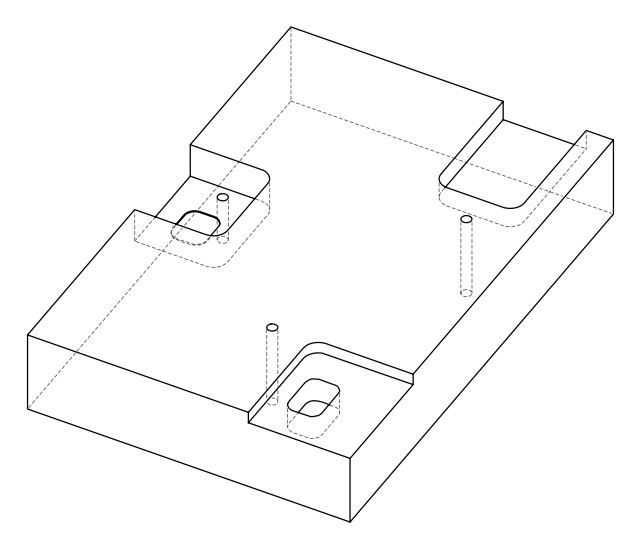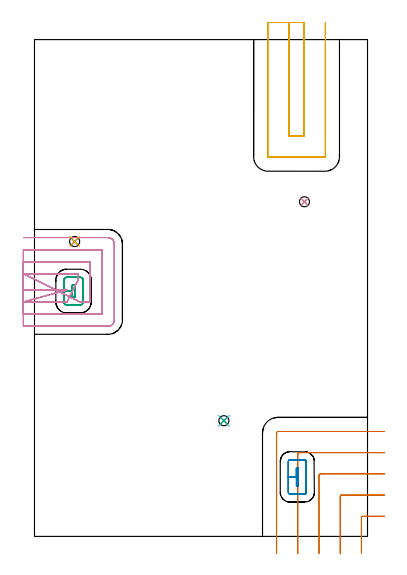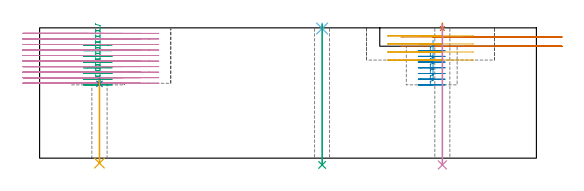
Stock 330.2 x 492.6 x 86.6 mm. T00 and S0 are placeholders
(PLAN: 11 operations, 5 tool changes, 39.3 min)
(1 MILL_CORNER_NOTCH_RECTANGULAR | CORNER_NOTCH_RECTANGULAR | UGT0201_006 | Follow Part, ap 7, ae 75% | 3.12 min | 149250 mm3)
(2 MILL_RECTANGULAR_POCKET | POCKET_RECTANGULAR_STRAIGHT | NXT0201_012 | Follow Part, ap 4, ae 75% | 2.84 min | 41353 mm3)
(3 MILL_RECTANGULAR_POCKET_1 | POCKET_RECTANGULAR_STRAIGHT_1 | NXT0201_012 | Follow Part, ap 4, ae 75% | 3.57 min | 53739 mm3)
(4 MILL_SLOT | SLOT_PARTIAL_RECTANGULAR | NXT0201_012 | Follow Part, ap 4, ae 75% | 23.44 min | 278011 mm3)
(5 MILL_SLOT_1 | SLOT_PARTIAL_RECTANGULAR_1 | UGT0201_006 | Follow Part, ap 7, ae 75% | 5.2 min | 235805 mm3)
(6 SPOT_DRILL | STEP1HOLE | NXT0321_9005460120000 | 0.03 min | 10 mm3)
(7 SPOT_DRILL_1 | STEP1HOLE_1 | NXT0321_9005460120000 | 0.03 min | 5 mm3)
(8 SPOT_DRILL_2 | STEP1HOLE_2 | NXT0321_9005460120000 | 0.04 min | 24 mm3)
(9 DRILL_THROUGH_HOLE_INTO_CENTER | STEP1HOLE | UGT0301_495 | 0.37 min | 6776 mm3)
(10 DRILL_THROUGH_HOLE_INTO_CENTER_1 | STEP1HOLE_1 | UGT0301_495 | 0.37 min | 6761 mm3)
(11 DRILL_THROUGH_HOLE_INTO_CENTER_2 | STEP1HOLE_2 | NXT0301_072 | 0.23 min | 3938 mm3)
(TOOL UGT0201_006 | End Mill 28 mm | D28 FL25 Z2)
(TOOL NXT0201_012 | ENDMILL 16mm [2P460-1600-NA 1630] | D16 FL38 Z6)
(TOOL NXT0321_9005460120000 | NC Spot Drill, 142deg, 12mm, Carbide, Uncoated | D12 PA142 FL30 Z2)
(TOOL UGT0301_495 | Carbide Drill 10.0 mm | D10 PA118 FL90.5 Z2)
(TOOL NXT0301_072 | Carbide Drill 10.1mm [860.1-1010-051A1-MM 2214] | D10.1 PA140 FL71 Z2)
(OP 1 MILL_CORNER_NOTCH_RECTANGULAR)
G17 G21 G94 G90
T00 M6
G54
G17 G0 G90 X347.2 Y20. S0 M3
G43 Z96.6 H0
Z80.5
G94 G1 X344.2 F250.
X325.492 F500.
G3 X324.1 Y18.608 R1.4
G1 Y-14.
Y-17. F250.
G0 Z96.6
X347.2 Y41.
Z80.5
G1 X344.2
X304.493 F500.
G3 X303.1 Y39.607 R1.4
G1 Y-14.
Y-17. F250.
G0 Z96.6
X347.2 Y62.
Z80.5
G1 X344.2
X283.493 F500.
G3 X282.1 Y60.607 R1.4
G1 Y-14.
Y-17. F250.
G0 Z96.6
X347.2 Y83.
Z80.5
G1 X344.2
X262.494 F500.
G3 X261.1 Y81.606 R1.4
G1 Y-14.
Y-17. F250.
G0 Z96.6
X347.2 Y104.
Z80.5
G1 X344.2
X241.494 F500.
G3 X240.1 Y102.606 R1.4
G1 Y-14.
Y-17. F250.
G0 Z96.6
X347.2 Y20.
Z74.4
G1 X344.2
X325.492 F500.
G3 X324.1 Y18.608 R1.4
G1 Y-14.
Y-17. F250.
G0 Z96.6
X347.2 Y41.
Z74.4
G1 X344.2
X304.493 F500.
G3 X303.1 Y39.607 R1.4
G1 Y-14.
Y-17. F250.
G0 Z96.6
X347.2 Y62.
Z74.4
G1 X344.2
X283.493 F500.
G3 X282.1 Y60.607 R1.4
G1 Y-14.
Y-17. F250.
G0 Z96.6
X347.2 Y83.
Z74.4
G1 X344.2
X262.494 F500.
G3 X261.1 Y81.606 R1.4
G1 Y-14.
Y-17. F250.
G0 Z96.6
X347.2 Y104.
Z74.4
G1 X344.2
X241.494 F500.
G3 X240.1 Y102.606 R1.4
G1 Y-14.
Y-17. F250.
G0 Z96.6
M5
M2
(OP 2 MILL_RECTANGULAR_POCKET)
G17 G21 G94 G90
T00 M6
G54
G17 G0 G90 X261.5 Y53.459 S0 M3
G43 Z96.6 H1
Z78.23
G94 G1 Y68. Z74.334 F250.
X259.7 Z73.851
Y59. Z71.44
Y50. F500.
X261.5
Y68.
X259.7
Y59.
X251.7
Y43.7
G3 X253.4 Y42. R1.7
G1 X267.8
G3 X269.5 Y43.7 R1.7
G1 Y74.3
G3 X267.8 Y76. R1.7
G1 X253.4
G3 X251.7 Y74.3 R1.7
G1 Y59.
Y58.
G0 X261.5 Y53.459 Z74.44
G1 Y68. Z70.544 F250.
X259.7 Z70.061
Y59. Z67.65
Y50. F500.
X261.5
Y68.
X259.7
Y59.
X251.7
Y43.7
G3 X253.4 Y42. R1.7
G1 X267.8
G3 X269.5 Y43.7 R1.7
G1 Y74.3
G3 X267.8 Y76. R1.7
G1 X253.4
G3 X251.7 Y74.3 R1.7
G1 Y59.
Y58.
G0 X261.5 Y53.459 Z70.65
G1 Y68. Z66.754 F250.
X259.7 Z66.272
Y59. Z63.86
Y50. F500.
X261.5
Y68.
X259.7
Y59.
X251.7
Y43.7
G3 X253.4 Y42. R1.7
G1 X267.8
G3 X269.5 Y43.7 R1.7
G1 Y74.3
G3 X267.8 Y76. R1.7
G1 X253.4
G3 X251.7 Y74.3 R1.7
G1 Y59.
Y58.
G0 X261.5 Y53.459 Z66.86
G1 Y68. Z62.964 F250.
X259.7 Z62.482
Y59. Z60.07
Y50. F500.
X261.5
Y68.
X259.7
Y59.
X251.7
Y43.7
G3 X253.4 Y42. R1.7
G1 X267.8
G3 X269.5 Y43.7 R1.7
G1 Y74.3
G3 X267.8 Y76. R1.7
G1 X253.4
G3 X251.7 Y74.3 R1.7
G1 Y59.
Y58.
G0 X261.5 Y53.459 Z63.07
G1 Y68. Z59.174 F250.
X259.7 Z58.692
Y59. Z56.28
Y50. F500.
X261.5
Y68.
X259.7
Y59.
X251.7
Y43.7
G3 X253.4 Y42. R1.7
G1 X267.8
G3 X269.5 Y43.7 R1.7
G1 Y74.3
G3 X267.8 Y76. R1.7
G1 X253.4
G3 X251.7 Y74.3 R1.7
G1 Y59.
Y58.
G0 X261.5 Y53.459 Z59.28
G1 Y68. Z55.384 F250.
X259.7 Z54.902
Y59. Z52.49
Y50. F500.
X261.5
Y68.
X259.7
Y59.
X251.7
Y43.7
G3 X253.4 Y42. R1.7
G1 X267.8
G3 X269.5 Y43.7 R1.7
G1 Y74.3
G3 X267.8 Y76. R1.7
G1 X253.4
G3 X251.7 Y74.3 R1.7
G1 Y59.
Y58.
G0 X261.5 Y53.459 Z55.49
G1 Y68. Z51.594 F250.
X259.7 Z51.112
Y59. Z48.7
Y50. F500.
X261.5
Y68.
X259.7
Y59.
X251.7
Y43.7
G3 X253.4 Y42. R1.7
G1 X267.8
G3 X269.5 Y43.7 R1.7
G1 Y74.3
G3 X267.8 Y76. R1.7
G1 X253.4
G3 X251.7 Y74.3 R1.7
G1 Y59.
Y58.
G0 Z96.6
M5
M2
(OP 3 MILL_RECTANGULAR_POCKET_1)
G17 G21 G94 G90
T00 M6
G54
G17 G0 G90 X37.2 Y239.991 S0 M3
G43 Z96.6 H1
Z89.6
G94 G1 Y237.6 Z88.959 F250.
X40.2 Z88.155
Y248.9 Z85.128
X37.2 Z84.324
Y243.25 Z82.81
Y237.6 F500.
X40.2
Y248.9
X37.2
Y243.25
X29.2
Y232.3
G3 X31.9 Y229.6 R2.7
G1 X45.5
G3 X48.2 Y232.3 R2.7
G1 Y254.2
G3 X45.5 Y256.9 R2.7
G1 X31.9
G3 X29.2 Y254.2 R2.7
G1 Y243.25
Y242.25
G0 X37.2 Y239.991 Z85.81
G1 Y237.6 Z85.169 F250.
X40.2 Z84.366
Y248.9 Z81.338
X37.2 Z80.534
Y243.25 Z79.02
Y237.6 F500.
X40.2
Y248.9
X37.2
Y243.25
X29.2
Y232.3
G3 X31.9 Y229.6 R2.7
G1 X45.5
G3 X48.2 Y232.3 R2.7
G1 Y254.2
G3 X45.5 Y256.9 R2.7
G1 X31.9
G3 X29.2 Y254.2 R2.7
G1 Y243.25
Y242.25
G0 X37.2 Y239.991 Z82.02
G1 Y237.6 Z81.379 F250.
X40.2 Z80.576
Y248.9 Z77.548
X37.2 Z76.744
Y243.25 Z75.23
Y237.6 F500.
X40.2
Y248.9
X37.2
Y243.25
X29.2
Y232.3
G3 X31.9 Y229.6 R2.7
G1 X45.5
G3 X48.2 Y232.3 R2.7
G1 Y254.2
G3 X45.5 Y256.9 R2.7
G1 X31.9
G3 X29.2 Y254.2 R2.7
G1 Y243.25
Y242.25
G0 X37.2 Y239.991 Z78.23
G1 Y237.6 Z77.589 F250.
X40.2 Z76.786
Y248.9 Z73.758
X37.2 Z72.954
Y243.25 Z71.44
Y237.6 F500.
X40.2
Y248.9
X37.2
Y243.25
X29.2
Y232.3
G3 X31.9 Y229.6 R2.7
G1 X45.5
G3 X48.2 Y232.3 R2.7
G1 Y254.2
G3 X45.5 Y256.9 R2.7
G1 X31.9
G3 X29.2 Y254.2 R2.7
G1 Y243.25
Y242.25
G0 X37.2 Y239.991 Z74.44
G1 Y237.6 Z73.799 F250.
X40.2 Z72.996
Y248.9 Z69.968
X37.2 Z69.164
Y243.25 Z67.65
Y237.6 F500.
X40.2
Y248.9
X37.2
Y243.25
X29.2
Y232.3
G3 X31.9 Y229.6 R2.7
G1 X45.5
G3 X48.2 Y232.3 R2.7
G1 Y254.2
G3 X45.5 Y256.9 R2.7
G1 X31.9
G3 X29.2 Y254.2 R2.7
G1 Y243.25
Y242.25
G0 X37.2 Y239.991 Z70.65
G1 Y237.6 Z70.009 F250.
X40.2 Z69.206
Y248.9 Z66.178
X37.2 Z65.374
Y243.25 Z63.86
Y237.6 F500.
X40.2
Y248.9
X37.2
Y243.25
X29.2
Y232.3
G3 X31.9 Y229.6 R2.7
G1 X45.5
G3 X48.2 Y232.3 R2.7
G1 Y254.2
G3 X45.5 Y256.9 R2.7
G1 X31.9
G3 X29.2 Y254.2 R2.7
G1 Y243.25
Y242.25
G0 X37.2 Y239.991 Z66.86
G1 Y237.6 Z66.219 F250.
X40.2 Z65.416
Y248.9 Z62.388
X37.2 Z61.584
Y243.25 Z60.07
Y237.6 F500.
X40.2
Y248.9
X37.2
Y243.25
X29.2
Y232.3
G3 X31.9 Y229.6 R2.7
G1 X45.5
G3 X48.2 Y232.3 R2.7
G1 Y254.2
G3 X45.5 Y256.9 R2.7
G1 X31.9
G3 X29.2 Y254.2 R2.7
G1 Y243.25
Y242.25
G0 X37.2 Y239.991 Z63.07
G1 Y237.6 Z62.429 F250.
X40.2 Z61.626
Y248.9 Z58.598
X37.2 Z57.794
Y243.25 Z56.28
Y237.6 F500.
X40.2
Y248.9
X37.2
Y243.25
X29.2
Y232.3
G3 X31.9 Y229.6 R2.7
G1 X45.5
G3 X48.2 Y232.3 R2.7
G1 Y254.2
G3 X45.5 Y256.9 R2.7
G1 X31.9
G3 X29.2 Y254.2 R2.7
G1 Y243.25
Y242.25
G0 X37.2 Y239.991 Z59.28
G1 Y237.6 Z58.639 F250.
X40.2 Z57.836
Y248.9 Z54.808
X37.2 Z54.004
Y243.25 Z52.49
Y237.6 F500.
X40.2
Y248.9
X37.2
Y243.25
X29.2
Y232.3
G3 X31.9 Y229.6 R2.7
G1 X45.5
G3 X48.2 Y232.3 R2.7
G1 Y254.2
G3 X45.5 Y256.9 R2.7
G1 X31.9
G3 X29.2 Y254.2 R2.7
G1 Y243.25
Y242.25
G0 X37.2 Y239.991 Z55.49
G1 Y237.6 Z54.849 F250.
X40.2 Z54.046
Y248.9 Z51.018
X37.2 Z50.214
Y243.25 Z48.7
Y237.6 F500.
X40.2
Y248.9
X37.2
Y243.25
X29.2
Y232.3
G3 X31.9 Y229.6 R2.7
G1 X45.5
G3 X48.2 Y232.3 R2.7
G1 Y254.2
G3 X45.5 Y256.9 R2.7
G1 X31.9
G3 X29.2 Y254.2 R2.7
G1 Y243.25
Y242.25
G0 Z96.6
M5
M2
(OP 4 MILL_SLOT)
G17 G21 G94 G90
T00 M6
G54
G17 G0 G90 X-11. Y244.4 S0 M3
G43 Z96.6 H1
Z82.92
G94 G1 X-8. F250.
X29.2 F500.
X32.2 F250.
X-11. Y232.4 F500.
X-8. F250.
X29.195 F500.
X32.195 F250.
X43.2 Y253.9 F500.
Y256.9 F250.
Y260.3 F500.
X-8.
X-11. F250.
X45.205 Y232.4 F500.
X48.205 F250.
X55.2 F500.
Y272.3
X-8.
X-11. F250.
Y220.4
X-8.
X67.2 F500.
Y284.3
X-8.
X-11. F250.
Y208.4
X-8.
X72.8 F500.
G3 X79.2 Y214.8 R6.4
G1 Y289.9
G3 X72.8 Y296.3 R6.4
G1 X-8.
X-11. F250.
G0 Y244.4 Z79.24
G1 X-8.
X29.2 F500.
X32.2 F250.
X-11. Y232.4 F500.
X-8. F250.
X29.195 F500.
X32.195 F250.
X43.2 Y253.9 F500.
Y256.9 F250.
Y260.3 F500.
X-8.
X-11. F250.
X45.205 Y232.4 F500.
X48.205 F250.
X55.2 F500.
Y272.3
X-8.
X-11. F250.
Y220.4
X-8.
X67.2 F500.
Y284.3
X-8.
X-11. F250.
Y208.4
X-8.
X72.8 F500.
G3 X79.2 Y214.8 R6.4
G1 Y289.9
G3 X72.8 Y296.3 R6.4
G1 X-8.
X-11. F250.
G0 Y244.4 Z75.56
G1 X-8.
X29.2 F500.
X32.2 F250.
X-11. Y232.4 F500.
X-8. F250.
X29.195 F500.
X32.195 F250.
X43.2 Y253.9 F500.
Y256.9 F250.
Y260.3 F500.
X-8.
X-11. F250.
X45.205 Y232.4 F500.
X48.205 F250.
X55.2 F500.
Y272.3
X-8.
X-11. F250.
Y220.4
X-8.
X67.2 F500.
Y284.3
X-8.
X-11. F250.
Y208.4
X-8.
X72.8 F500.
G3 X79.2 Y214.8 R6.4
G1 Y289.9
G3 X72.8 Y296.3 R6.4
G1 X-8.
X-11. F250.
G0 Y244.4 Z71.88
G1 X-8.
X29.2 F500.
X32.2 F250.
X-11. Y232.4 F500.
X-8. F250.
X29.195 F500.
X32.195 F250.
X43.2 Y253.9 F500.
Y256.9 F250.
Y260.3 F500.
X-8.
X-11. F250.
X45.205 Y232.4 F500.
X48.205 F250.
X55.2 F500.
Y272.3
X-8.
X-11. F250.
Y220.4
X-8.
X67.2 F500.
Y284.3
X-8.
X-11. F250.
Y208.4
X-8.
X72.8 F500.
G3 X79.2 Y214.8 R6.4
G1 Y289.9
G3 X72.8 Y296.3 R6.4
G1 X-8.
X-11. F250.
G0 Y244.4 Z68.2
G1 X-8.
X29.2 F500.
X32.2 F250.
X-11. Y232.4 F500.
X-8. F250.
X29.195 F500.
X32.195 F250.
X43.2 Y253.9 F500.
Y256.9 F250.
Y260.3 F500.
X-8.
X-11. F250.
X45.205 Y232.4 F500.
X48.205 F250.
X55.2 F500.
Y272.3
X-8.
X-11. F250.
Y220.4
X-8.
X67.2 F500.
Y284.3
X-8.
X-11. F250.
Y208.4
X-8.
X72.8 F500.
G3 X79.2 Y214.8 R6.4
G1 Y289.9
G3 X72.8 Y296.3 R6.4
G1 X-8.
X-11. F250.
G0 Y244.4 Z64.52
G1 X-8.
X29.2 F500.
X32.2 F250.
X-11. Y232.4 F500.
X-8. F250.
X29.195 F500.
X32.195 F250.
X43.2 Y253.9 F500.
Y256.9 F250.
Y260.3 F500.
X-8.
X-11. F250.
X45.205 Y232.4 F500.
X48.205 F250.
X55.2 F500.
Y272.3
X-8.
X-11. F250.
Y220.4
X-8.
X67.2 F500.
Y284.3
X-8.
X-11. F250.
Y208.4
X-8.
X72.8 F500.
G3 X79.2 Y214.8 R6.4
G1 Y289.9
G3 X72.8 Y296.3 R6.4
G1 X-8.
X-11. F250.
G0 Y244.4 Z60.84
G1 X-8.
X29.2 F500.
X32.2 F250.
X-11. Y232.4 F500.
X-8. F250.
X29.195 F500.
X32.195 F250.
X43.2 Y253.9 F500.
Y256.9 F250.
Y260.3 F500.
X-8.
X-11. F250.
X45.205 Y232.4 F500.
X48.205 F250.
X55.2 F500.
Y272.3
X-8.
X-11. F250.
Y220.4
X-8.
X67.2 F500.
Y284.3
X-8.
X-11. F250.
Y208.4
X-8.
X72.8 F500.
G3 X79.2 Y214.8 R6.4
G1 Y289.9
G3 X72.8 Y296.3 R6.4
G1 X-8.
X-11. F250.
G0 Y244.4 Z57.16
G1 X-8.
X29.2 F500.
X32.2 F250.
X-11. Y232.4 F500.
X-8. F250.
X29.195 F500.
X32.195 F250.
X43.2 Y253.9 F500.
Y256.9 F250.
Y260.3 F500.
X-8.
X-11. F250.
X45.205 Y232.4 F500.
X48.205 F250.
X55.2 F500.
Y272.3
X-8.
X-11. F250.
Y220.4
X-8.
X67.2 F500.
Y284.3
X-8.
X-11. F250.
Y208.4
X-8.
X72.8 F500.
G3 X79.2 Y214.8 R6.4
G1 Y289.9
G3 X72.8 Y296.3 R6.4
G1 X-8.
X-11. F250.
G0 Y244.4 Z53.48
G1 X-8.
X29.2 F500.
X32.2 F250.
X-11. Y232.4 F500.
X-8. F250.
X29.195 F500.
X32.195 F250.
X43.2 Y253.9 F500.
Y256.9 F250.
Y260.3 F500.
X-8.
X-11. F250.
X45.205 Y232.4 F500.
X48.205 F250.
X55.2 F500.
Y272.3
X-8.
X-11. F250.
Y220.4
X-8.
X67.2 F500.
Y284.3
X-8.
X-11. F250.
Y208.4
X-8.
X72.8 F500.
G3 X79.2 Y214.8 R6.4
G1 Y289.9
G3 X72.8 Y296.3 R6.4
G1 X-8.
X-11. F250.
G0 Y244.4 Z49.8
G1 X-8.
X29.2 F500.
X32.2 F250.
X-11. Y232.4 F500.
X-8. F250.
X29.195 F500.
X32.195 F250.
X43.2 Y253.9 F500.
Y256.9 F250.
Y260.3 F500.
X-8.
X-11. F250.
X45.205 Y232.4 F500.
X48.205 F250.
X55.2 F500.
Y272.3
X-8.
X-11. F250.
Y220.4
X-8.
X67.2 F500.
Y284.3
X-8.
X-11. F250.
Y208.4
X-8.
X72.8 F500.
G3 X79.2 Y214.8 R6.4
G1 Y289.9
G3 X72.8 Y296.3 R6.4
G1 X-8.
X-11. F250.
G0 Z96.6
M5
M2
(OP 5 MILL_SLOT_1)
G17 G21 G94 G90
T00 M6
G54
G17 G0 G90 X252.3 Y509.6 S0 M3
G43 Z96.6 H0
Z81.25
G94 G1 Y506.6 F250.
Y397.1 F500.
X267.4
Y506.6
Y509.6 F250.
X231.3
Y506.6
Y376.5 F500.
G3 X231.7 Y376.1 R0.4
G1 X288.
G3 X288.4 Y376.5 R0.4
G1 Y506.6
Y509.6 F250.
G0 X252.3 Z75.9
G1 Y506.6
Y397.1 F500.
X267.4
Y506.6
Y509.6 F250.
X231.3
Y506.6
Y376.5 F500.
G3 X231.7 Y376.1 R0.4
G1 X288.
G3 X288.4 Y376.5 R0.4
G1 Y506.6
Y509.6 F250.
G0 X252.3 Z70.55
G1 Y506.6
Y397.1 F500.
X267.4
Y506.6
Y509.6 F250.
X231.3
Y506.6
Y376.5 F500.
G3 X231.7 Y376.1 R0.4
G1 X288.
G3 X288.4 Y376.5 R0.4
G1 Y506.6
Y509.6 F250.
G0 X252.3 Z65.2
G1 Y506.6
Y397.1 F500.
X267.4
Y506.6
Y509.6 F250.
X231.3
Y506.6
Y376.5 F500.
G3 X231.7 Y376.1 R0.4
G1 X288.
G3 X288.4 Y376.5 R0.4
G1 Y506.6
Y509.6 F250.
G0 Z96.6
M5
M2
(OP 6 SPOT_DRILL)
G17 G21 G94 G90
T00 M6
G54
G17 G0 G90 X187.8 Y114.7 S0 M3
G43 Z96.6 H0
G94 G81 G98 Z86.165 F250. R89.6
G80
M5
M2
(OP 7 SPOT_DRILL_1)
G17 G21 G94 G90
T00 M6
G54
G17 G0 G90 X267.7 Y331.8 S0 M3
G43 Z96.6 H0
G94 G81 G98 Z86.165 F250. R89.6
G80
M5
M2
(OP 8 SPOT_DRILL_2)
G17 G21 G94 G90
T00 M6
G54
G17 G0 G90 X39.8 Y292.4 S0 M3
G43 Z96.6 H0
G94 G81 G98 Z49.365 F250. R52.8
G80
M5
M2
(OP 9 DRILL_THROUGH_HOLE_INTO_CENTER)
G17 G21 G94 G90
T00 M6
G54
G17 G0 G90 X187.8 Y114.7 S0 M3
G43 Z96.6 H0
G94 G73 G98 Z-4.504 F250. Q9.11 R88.6
G80
M5
M2
(OP 10 DRILL_THROUGH_HOLE_INTO_CENTER_1)
G17 G21 G94 G90
T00 M6
G54
G17 G0 G90 X267.7 Y331.8 S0 M3
G43 Z96.6 H0
G94 G73 G98 Z-4.504 F250. Q9.11 R88.6
G80
M5
M2
(OP 11 DRILL_THROUGH_HOLE_INTO_CENTER_2)
G17 G21 G94 G90
T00 M6
G54
G17 G0 G90 X39.8 Y292.4 S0 M3
G43 Z96.6 H1
G94 G73 G98 Z-3.338 F250. Q8.856 R51.8
G80
M5
M2
